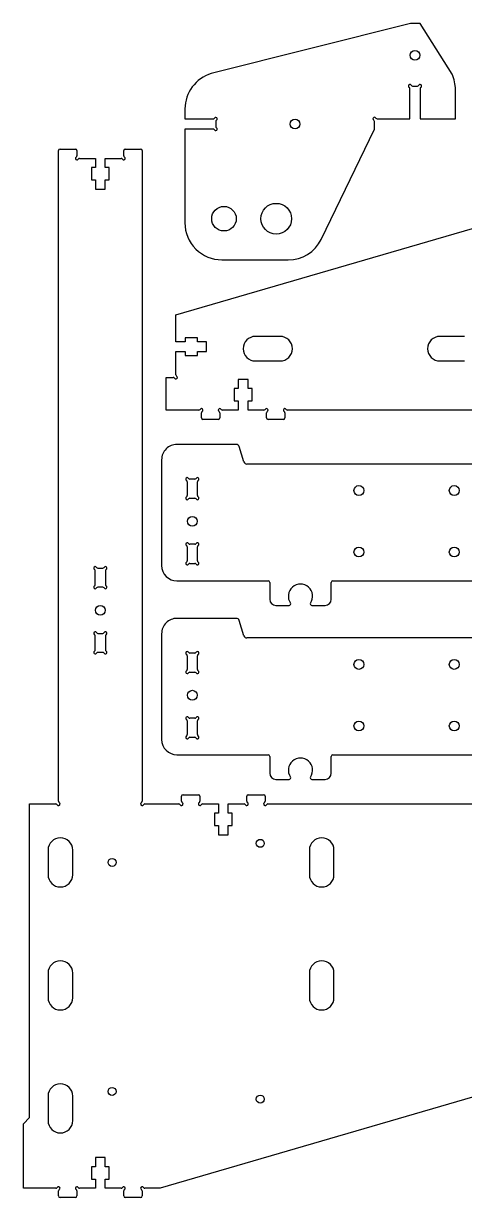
# Model space of a CAD drawing. Extents: x 0 to 1017, y 0 to 753.
# Drawn here: x 223 to 366.5, y 365.8 to 747.6 of the extents above; entities that cross this region are included whole.
import ezdxf

# ---------------------------------------------------------------- set-up
doc = ezdxf.new("R2010")
doc.units = 0
doc.header["$MEASUREMENT"] = 0
doc.layers.add('WHITE', color=7, linetype='CONTINUOUS')

msp = doc.modelspace()

# ---------------------------------------------------------------- linework, layer by layer
at = {"layer": 'WHITE', "linetype": 'Continuous'}
for p, q in [((272.57915, 652.87475), (595.02866, 746.87656)), ((348.91834, 747.64592), (284.10019, 731.33577)), ((352.0112, 747.64593), (348.91834, 747.64592)), ((362.40851, 731.18954), (352.0112, 747.64593)), ((348.71088, 716.646), (348.71099, 726.42883)), ((349.57723, 727.29465), (351.1451, 727.29427)), ((352.01091, 726.42803), (352.0108, 716.64596)), ((363.53543, 716.64321), (363.53588, 726.11142)), ((275.53582, 719.83824), (275.53578, 716.60184)), ((275.53578, 716.60184), (284.67012, 716.60173)), ((285.53594, 715.73549), (285.53556, 714.16762)), ((337.18459, 713.28892), (337.18522, 715.78022)), ((338.05146, 716.64604), (348.71088, 716.646)), ((352.0108, 716.64596), (363.53543, 716.64321)), ((275.53574, 713.30192), (275.53538, 682.77668)), ((284.66933, 713.30181), (275.53574, 713.30192)), ((319.8605, 677.37824), (337.18459, 713.28892)), ((234.92291, 706.78384), (239.9229, 706.78384)), ((256.12292, 706.78384), (261.12292, 706.78384)), ((234.42291, 494.64978), (234.42291, 706.28384)), ((240.4229, 706.28384), (240.4229, 704.64981)), ((241.28893, 703.78379), (246.42293, 703.78379)), ((246.42293, 703.78379), (246.42293, 700.78382)), ((249.62294, 700.78382), (249.62294, 703.78379)), ((249.62294, 703.78379), (254.7569, 703.78379)), ((255.62293, 704.64982), (255.62292, 706.28384)), ((261.62292, 706.28384), (261.62292, 494.64978)), ((246.42293, 700.78382), (245.14793, 700.78382)), ((245.14793, 700.78382), (245.14793, 696.78379)), ((250.89793, 700.78382), (249.62294, 700.78382)), ((250.89793, 696.78379), (250.89793, 700.78382)), ((245.14793, 696.78379), (246.42293, 696.78379)), ((246.42293, 696.78379), (246.42293, 693.78379)), ((249.62294, 693.78379), (249.62294, 696.78379)), ((249.62294, 696.78379), (250.89793, 696.78379)), ((246.42293, 693.78379), (249.62294, 693.78379)), ((287.53523, 670.77653), (309.14303, 670.77628)), ((272.57915, 644.12659), (272.57915, 652.87475)), ((279.57915, 645.40159), (275.57912, 645.40159)), ((275.57912, 645.40159), (275.57912, 644.12659)), ((279.57915, 644.12659), (279.57915, 645.40159)), ((306.47911, 645.87659), (298.47911, 645.87659)), ((366.47911, 645.87659), (358.47911, 645.87659)), ((275.57912, 644.12659), (272.57915, 644.12659)), ((282.57915, 644.12659), (279.57915, 644.12659)), ((282.57915, 640.92658), (282.57915, 644.12659)), ((272.57915, 633.39261), (272.57915, 640.92658)), ((272.57915, 640.92658), (275.57912, 640.92658)), ((275.57912, 640.92658), (275.57912, 639.65159)), ((275.57912, 639.65159), (279.57915, 639.65159)), ((279.57915, 639.65159), (279.57915, 640.92658)), ((279.57915, 640.92658), (282.57915, 640.92658)), ((298.47911, 637.87659), (306.47911, 637.87659)), ((358.47911, 637.87659), (366.47911, 637.87659)), ((269.47908, 621.87659), (269.47908, 632.52659)), ((269.47908, 632.52659), (271.71312, 632.52659)), ((296.0791, 631.87659), (292.87909, 631.87659)), ((292.87909, 631.87659), (292.87909, 628.87659)), ((296.0791, 628.87659), (296.0791, 631.87659)), ((292.87909, 628.87659), (291.60409, 628.87659)), ((291.60409, 628.87659), (291.60409, 624.87656)), ((297.35409, 628.87659), (296.0791, 628.87659)), ((297.35409, 624.87656), (297.35409, 628.87659)), ((291.60409, 624.87656), (292.87909, 624.87656)), ((292.87909, 624.87656), (292.87909, 621.87659)), ((296.0791, 621.87659), (296.0791, 624.87656)), ((296.0791, 624.87656), (297.35409, 624.87656)), ((280.01308, 621.87659), (269.47908, 621.87659)), ((280.87911, 619.37654), (280.87911, 621.01056)), ((286.3791, 618.87654), (281.37911, 618.87654)), ((286.8791, 621.01056), (286.8791, 619.37654)), ((292.87909, 621.87659), (287.74512, 621.87659)), ((301.21309, 621.87659), (296.0791, 621.87659)), ((302.07912, 619.37654), (302.07912, 621.01056)), ((307.57912, 618.87654), (302.57912, 618.87654)), ((308.07912, 621.01056), (308.07912, 619.37654)), ((440.01307, 621.87659), (308.94514, 621.87659)), ((292.21811, 610.73764), (272.95288, 610.73764)), ((294.73333, 605.05122), (293.17242, 610.03644)), ((267.95288, 605.73764), (267.95288, 571.35004)), ((500.56811, 604.35003), (295.68764, 604.35003)), ((276.30292, 598.57161), (276.30292, 594.10366)), ((278.73681, 599.43764), (277.16894, 599.43763)), ((279.60284, 594.10366), (279.60284, 598.57161)), ((277.16894, 593.23763), (278.73681, 593.23764)), ((276.30292, 577.37161), (276.30292, 572.90366)), ((278.73681, 578.23764), (277.16894, 578.23764)), ((279.60284, 572.90366), (279.60284, 577.37161)), ((246.37297, 565.14973), (246.37297, 569.61768)), ((247.23899, 570.48371), (248.80686, 570.48371)), ((249.67289, 569.61769), (249.67289, 565.14974)), ((277.16894, 572.03763), (278.73681, 572.03764)), ((272.95288, 566.35004), (302.62538, 566.35004)), ((303.12538, 565.85004), (303.12538, 560.35202)), ((323.12538, 560.35202), (323.12538, 565.85004)), ((323.62538, 566.35004), (472.63038, 566.35004)), ((248.80686, 564.28371), (247.239, 564.28371)), ((305.12538, 558.35202), (309.44153, 558.35202)), ((316.80923, 558.35202), (321.12538, 558.35202)), ((292.21811, 554.16358), (272.95288, 554.16358)), ((294.73333, 548.47717), (293.17242, 553.46238)), ((246.37297, 543.94973), (246.37297, 548.41768)), ((247.23899, 549.28371), (248.80686, 549.28371)), ((249.67289, 548.41769), (249.67289, 543.94974)), ((267.95288, 549.16358), (267.95288, 514.77598)), ((500.56811, 547.77597), (295.68764, 547.77597)), ((248.80686, 543.08371), (247.239, 543.08371)), ((278.73681, 542.86358), (277.16894, 542.86358)), ((276.30292, 541.99755), (276.30292, 537.5296)), ((279.60284, 537.5296), (279.60284, 541.99755)), ((277.16894, 536.66358), (278.73681, 536.66358)), ((276.30292, 520.79755), (276.30292, 516.32961)), ((278.73681, 521.66358), (277.16894, 521.66358)), ((279.60284, 516.3296), (279.60284, 520.79755)), ((277.16894, 515.46358), (278.73681, 515.46358)), ((272.95288, 509.77598), (302.62538, 509.77598)), ((303.12538, 509.27598), (303.12538, 503.77796)), ((323.12538, 503.77796), (323.12538, 509.27599)), ((323.62538, 509.77599), (472.63038, 509.77598)), ((305.12538, 501.77796), (309.44153, 501.77796)), ((316.80923, 501.77796), (321.12538, 501.77796)), ((274.92291, 496.78381), (279.9229, 496.78381)), ((296.12292, 496.78381), (301.12292, 496.78381)), ((225.02292, 391.78376), (225.02292, 493.78376)), ((225.02292, 493.78376), (233.55689, 493.78376)), ((262.48895, 493.78376), (273.55689, 493.78376)), ((274.42291, 494.64978), (274.42291, 496.28381)), ((280.4229, 496.28381), (280.4229, 494.64978)), ((281.28893, 493.78376), (286.42293, 493.78376)), ((286.42293, 493.78376), (286.42293, 490.78379)), ((289.62294, 490.78379), (289.62294, 493.78376)), ((289.62294, 493.78376), (294.7569, 493.78376)), ((295.62293, 494.64978), (295.62292, 496.28381)), ((301.62292, 496.28381), (301.62292, 494.64978)), ((302.48895, 493.78376), (393.55689, 493.78376)), ((286.42293, 490.78379), (285.14793, 490.78379)), ((285.14793, 490.78379), (285.14793, 486.78376)), ((290.89793, 490.78379), (289.62294, 490.78379)), ((290.89793, 486.78376), (290.89793, 490.78379)), ((285.14793, 486.78376), (286.42293, 486.78376)), ((286.42293, 486.78376), (286.42293, 483.78376)), ((289.62294, 483.78376), (289.62294, 486.78376)), ((289.62294, 486.78376), (290.89793, 486.78376)), ((286.42293, 483.78376), (289.62294, 483.78376)), ((231.02292, 478.78376), (231.02292, 470.78376)), ((239.02292, 470.78376), (239.02292, 478.78376)), ((316.02292, 478.78376), (316.02292, 470.78376)), ((324.02292, 470.78376), (324.02292, 478.78376)), ((589.92288, 462.7856), (267.47337, 368.78379)), ((231.02292, 438.78376), (231.02292, 430.78376)), ((239.02292, 430.78376), (239.02292, 438.78376)), ((316.02292, 438.78376), (316.02292, 430.78376)), ((324.02292, 430.78376), (324.02292, 438.78376)), ((231.02292, 398.78376), (231.02292, 390.78376)), ((239.02292, 390.78376), (239.02292, 398.78376)), ((223.02292, 389.78376), (225.02292, 391.78376)), ((223.02292, 368.78379), (223.02292, 389.78376)), ((249.62294, 378.78379), (246.42293, 378.78379)), ((246.42293, 378.78379), (246.42293, 375.78379)), ((249.62294, 375.78379), (249.62294, 378.78379)), ((246.42293, 375.78379), (245.14793, 375.78379)), ((245.14793, 375.78379), (245.14793, 371.78376)), ((250.89793, 375.78379), (249.62294, 375.78379)), ((250.89793, 371.78376), (250.89793, 375.78379)), ((245.14793, 371.78376), (246.42293, 371.78376)), ((246.42293, 371.78376), (246.42293, 368.78379)), ((249.62294, 368.78379), (249.62294, 371.78376)), ((249.62294, 371.78376), (250.89793, 371.78376)), ((233.55689, 368.78379), (223.02292, 368.78379)), ((234.42291, 366.28373), (234.42291, 367.91776)), ((240.4229, 367.91776), (240.4229, 366.28373)), ((246.42293, 368.78379), (241.28893, 368.78379)), ((254.7569, 368.78379), (249.62294, 368.78379)), ((255.62292, 366.28373), (255.62293, 367.91776)), ((261.62292, 367.91776), (261.62292, 366.28373)), ((267.47337, 368.78379), (262.48895, 368.78379)), ((239.9229, 365.78373), (234.92291, 365.78373)), ((261.12292, 365.78373), (256.12292, 365.78373))]:
    msp.add_line(p, q, dxfattribs=at)
for centre, radius in [((350.36068, 737.29598), 1.6), ((311.36075, 714.95125), 1.6), ((288.23577, 684.15093), 4), ((305.23577, 684.14682), 5), ((332.12788, 595.73764), 1.6), ((363.12788, 595.73764), 1.6), ((277.95288, 585.73764), 1.6), ((332.12788, 575.73764), 1.6), ((363.12788, 575.73764), 1.6), ((248.02293, 556.78371), 1.6), ((332.12788, 539.16358), 1.6), ((363.12788, 539.16358), 1.6), ((277.95288, 529.16358), 1.6), ((332.12788, 519.16358), 1.6), ((363.12788, 519.16358), 1.6), ((300.05698, 480.98376), 1.3), ((251.85998, 474.78376), 1.3), ((251.84117, 400.28376), 1.3), ((300.03817, 397.78376), 1.3)]:
    msp.add_circle(centre, radius, dxfattribs=at)
for centre, radius, start, end in [((287.53581, 719.8381), 12, 106.6366831, 179.9993191), ((351.53588, 726.11157), 12, 359.9993181, 25.0345621), ((348.7112, 727.29485), 0.5, 29.9862301, 239.9860321), ((348.21099, 726.42895), 0.5, 359.9862301, 59.9860321), ((349.57735, 727.79465), 0.5, 209.9862301, 269.9862301), ((351.14522, 727.79427), 0.5, 269.9862301, 329.9860321), ((352.01112, 727.29406), 0.5, 299.9862301, 149.9860321), ((352.51091, 726.42791), 0.5, 119.9862301, 179.9862301), ((284.67024, 717.10173), 0.5, 269.9862301, 329.9860321), ((285.53614, 716.60152), 0.5, 299.9862301, 149.9860321), ((286.03556, 714.1675), 0.5, 179.9862301, 239.9860311), ((286.03594, 715.73537), 0.5, 119.9862301, 179.9862301), ((337.18543, 716.64625), 0.5, 29.9862301, 239.9860321), ((336.68522, 715.78034), 0.5, 359.9862301, 59.9860321), ((338.05158, 717.14604), 0.5, 209.9862301, 269.9862301), ((284.66921, 712.80181), 0.5, 29.9862301, 89.9862301), ((285.53535, 713.3016), 0.5, 209.9862301, 59.9860321), ((234.92291, 706.28384), 0.5, 90, 180), ((239.9229, 706.28384), 0.5, 0, 90), ((256.12292, 706.28384), 0.5, 90, 180), ((261.12292, 706.28384), 0.5, 0, 90), ((240.42291, 703.78379), 0.5, 120.000199, 330), ((239.9229, 704.64981), 0.5, 300.000198, 0), ((241.28893, 703.28379), 0.5, 90, 150), ((254.7569, 703.28379), 0.5, 30.000198, 90), ((255.62293, 703.78379), 0.5, 210.000198, 60), ((256.12293, 704.64982), 0.5, 180, 240), ((287.53537, 682.77653), 11.99999, 179.9993131, 269.9993271), ((309.14317, 682.77628), 12, 269.9993171, 333.2668131), ((298.47911, 641.87659), 4, 90.000001, 269.999999), ((306.47911, 641.87659), 4, 270.000005, 89.999995), ((358.47911, 641.87659), 4, 90.000001, 269.999999), ((271.71312, 632.02659), 0.5, 30, 90), ((272.57915, 632.52659), 0.5, 210, 59.999801), ((273.07915, 633.39261), 0.5, 180, 239.999802), ((280.01308, 622.37659), 0.5, 270, 330), ((280.8791, 621.87659), 0.5, 300.000198, 150), ((281.37911, 621.01056), 0.5, 120.000198, 180), ((281.37911, 619.37654), 0.5, 180, 270), ((286.8791, 621.87659), 0.5, 30.000198, 240), ((286.3791, 619.37654), 0.5, 270, 0), ((286.3791, 621.01056), 0.5, 0, 60), ((287.74512, 622.37659), 0.5, 210.000198, 270), ((301.21309, 622.37659), 0.5, 270, 330), ((302.07912, 621.87659), 0.5, 300.000198, 150), ((302.57912, 621.01056), 0.5, 120.000198, 180), ((302.57912, 619.37654), 0.5, 180, 270), ((308.07912, 621.87659), 0.5, 30.000198, 240), ((307.57912, 619.37654), 0.5, 270, 0), ((307.57912, 621.01056), 0.5, 0, 60), ((308.94514, 622.37659), 0.5, 210.000198, 270), ((272.95288, 605.73764), 5, 89.999973, 180), ((292.21811, 609.73764), 1, 17.385692, 90), ((295.68764, 605.35003), 1, 197.385692, 270), ((276.30292, 599.43763), 0.5, 30, 239.999802), ((277.16894, 599.93763), 0.5, 210, 270), ((278.73681, 599.93764), 0.5, 270, 329.999801), ((279.60284, 599.43763), 0.5, 300, 149.999802), ((275.80292, 598.57161), 0.5, 0, 59.999802), ((280.10284, 598.57161), 0.5, 120, 180), ((276.30292, 593.23764), 0.5, 120, 329.999802), ((275.80292, 594.10366), 0.5, 300, 0), ((277.16894, 592.73763), 0.5, 90, 149.999802), ((278.73681, 592.73764), 0.5, 30, 90), ((279.60283, 593.23764), 0.5, 210, 59.999802), ((280.10284, 594.10366), 0.5, 180, 239.999802), ((276.30292, 578.23764), 0.5, 30, 239.999802), ((275.80292, 577.37161), 0.5, 0, 59.999802), ((277.16894, 578.73764), 0.5, 210, 270), ((278.73681, 578.73764), 0.5, 270, 329.999801), ((279.60284, 578.23764), 0.5, 300, 149.999802), ((280.10284, 577.37161), 0.5, 120, 180), ((275.80292, 572.90366), 0.5, 300, 0), ((280.10284, 572.90366), 0.5, 180, 239.999801), ((246.37297, 570.48371), 0.5, 30.000198, 240), ((245.87297, 569.61768), 0.5, 0, 60), ((247.23899, 570.98371), 0.5, 210.000198, 270), ((248.80686, 570.98371), 0.5, 270, 330), ((249.67289, 570.48371), 0.5, 300.000198, 150), ((250.17289, 569.61769), 0.5, 120.000198, 180), ((272.95288, 571.35004), 5, 180, 270), ((276.30292, 572.03764), 0.5, 120, 329.999802), ((277.16894, 571.53763), 0.5, 90, 149.999802), ((278.73681, 571.53764), 0.5, 30, 90), ((279.60283, 572.03764), 0.5, 210, 59.999802), ((302.62538, 565.85004), 0.5, 0, 90), ((313.12538, 561.34837), 3.95, 325.8765571, 214.1234429), ((323.62538, 565.85004), 0.5, 90, 180), ((246.37297, 564.28371), 0.5, 120.000198, 330), ((245.87297, 565.14973), 0.5, 300.000198, 0), ((247.239, 563.78371), 0.5, 90, 150), ((248.80686, 563.78371), 0.5, 30.000198, 90), ((249.67289, 564.28371), 0.5, 210.000198, 60), ((250.17289, 565.14974), 0.5, 180, 240), ((305.12538, 560.35202), 2, 180, 270), ((309.44153, 558.85202), 0.5, 270, 34.1234429), ((316.80923, 558.85202), 0.5, 145.8765571, 270), ((321.12538, 560.35202), 2, 270, 0), ((272.95288, 549.16358), 5, 89.999973, 180), ((292.21811, 553.16358), 1, 17.385692, 90), ((246.37297, 549.28371), 0.5, 30.000198, 240), ((245.87297, 548.41768), 0.5, 0, 60), ((247.23899, 549.78371), 0.5, 210.000198, 270), ((248.80686, 549.78371), 0.5, 270, 330), ((249.67289, 549.28371), 0.5, 300.000198, 150), ((250.17289, 548.41769), 0.5, 120.000199, 180), ((295.68764, 548.77597), 1, 197.385692, 270), ((246.37297, 543.08371), 0.5, 120.000198, 330), ((245.87297, 543.94973), 0.5, 300.000198, 0), ((247.239, 542.58371), 0.5, 90, 150), ((248.80686, 542.58371), 0.5, 30.000198, 90), ((249.67289, 543.08371), 0.5, 210.000198, 60), ((250.17289, 543.94974), 0.5, 180, 240), ((276.30292, 542.86358), 0.5, 30, 239.999802), ((275.80292, 541.99755), 0.5, 0, 59.999802), ((277.16894, 543.36358), 0.5, 210, 270), ((278.73681, 543.36358), 0.5, 270, 329.999801), ((279.60284, 542.86358), 0.5, 300, 149.999802), ((280.10284, 541.99755), 0.5, 120, 180), ((276.30292, 536.66358), 0.5, 120, 329.999802), ((275.80292, 537.5296), 0.5, 300, 0), ((277.16894, 536.16358), 0.5, 90, 149.999802), ((278.73681, 536.16358), 0.5, 30, 90), ((279.60283, 536.66358), 0.5, 210, 59.999802), ((280.10284, 537.5296), 0.5, 180, 239.999802), ((276.30292, 521.66358), 0.5, 30, 239.999802), ((275.80292, 520.79755), 0.5, 0, 59.999802), ((277.16894, 522.16358), 0.5, 210, 270), ((278.73681, 522.16358), 0.5, 270, 329.999801), ((279.60284, 521.66358), 0.5, 300, 149.999802), ((280.10284, 520.79755), 0.5, 120, 180), ((276.30292, 515.46358), 0.5, 120, 329.999802), ((275.80292, 516.32961), 0.5, 300, 0), ((279.60283, 515.46358), 0.5, 210, 59.999802), ((280.10284, 516.3296), 0.5, 180, 239.999801), ((272.95288, 514.77598), 5, 180, 270), ((277.16894, 514.96358), 0.5, 90, 149.999802), ((278.73681, 514.96358), 0.5, 30, 90), ((302.62538, 509.27598), 0.5, 0, 90), ((313.12538, 504.77431), 3.95, 325.8765571, 214.1234429), ((323.62538, 509.27599), 0.5, 90, 180), ((305.12538, 503.77796), 2, 180, 270), ((309.44153, 502.27796), 0.5, 270, 34.1234429), ((316.80923, 502.27796), 0.5, 145.8765571, 270), ((321.12538, 503.77796), 2, 270, 0), ((274.92291, 496.28381), 0.5, 90, 180), ((279.9229, 496.28381), 0.5, 0, 90), ((296.12292, 496.28381), 0.5, 90, 180), ((301.12292, 496.28381), 0.5, 0, 90), ((233.55689, 493.28376), 0.5, 30.000198, 90), ((234.42291, 493.78376), 0.5, 210.000198, 60), ((234.92291, 494.64978), 0.5, 180, 240), ((261.62292, 493.78376), 0.5, 120.000198, 330), ((261.12292, 494.64978), 0.5, 300.000198, 0), ((262.48895, 493.28376), 0.5, 90, 150), ((273.55689, 493.28376), 0.5, 30.000198, 90), ((274.42291, 493.78376), 0.5, 210.000198, 60), ((274.92291, 494.64978), 0.5, 180, 240), ((280.42291, 493.78376), 0.5, 120.000198, 330), ((279.9229, 494.64978), 0.5, 300.000198, 0), ((281.28893, 493.28376), 0.5, 90, 150), ((294.7569, 493.28376), 0.5, 30.000198, 90), ((295.62293, 493.78376), 0.5, 210.000198, 60), ((296.12293, 494.64978), 0.5, 180, 240), ((301.62292, 493.78376), 0.5, 120.000198, 330), ((301.12292, 494.64978), 0.5, 300.000198, 0), ((302.48895, 493.28376), 0.5, 90, 150), ((235.02292, 478.78376), 4, 0.000005, 179.999995), ((320.02292, 478.78376), 4, 0.000005, 179.999995), ((235.02292, 470.78376), 4, 180.000001, 359.999999), ((320.02292, 470.78376), 4, 180.000001, 359.999999), ((235.02292, 438.78376), 4, 0.000005, 179.999995), ((320.02292, 438.78376), 4, 0.000005, 179.999995), ((235.02292, 430.78376), 4, 180.000001, 359.999999), ((320.02292, 430.78376), 4, 180.000001, 359.999999), ((235.02292, 398.78376), 4, 0.000005, 179.999995), ((235.02292, 390.78376), 4, 180.000001, 359.999999), ((233.55689, 369.28379), 0.5, 269.999997, 329.999802), ((234.42291, 368.78379), 0.5, 300, 149.999802), ((234.92291, 367.91776), 0.5, 120, 180), ((240.42291, 368.78379), 0.5, 30, 239.999802), ((239.9229, 367.91776), 0.5, 0, 59.999802), ((241.28893, 369.28379), 0.5, 210, 270), ((254.7569, 369.28379), 0.5, 270, 329.999802), ((255.62293, 368.78379), 0.5, 300, 149.999802), ((256.12293, 367.91776), 0.5, 120, 180), ((261.62292, 368.78379), 0.5, 30, 239.999802), ((261.12292, 367.91776), 0.5, 0, 59.999802), ((262.48895, 369.28379), 0.5, 210, 270), ((234.92291, 366.28373), 0.5, 180, 270), ((239.9229, 366.28373), 0.5, 270, 0), ((256.12292, 366.28373), 0.5, 180, 270), ((261.12292, 366.28373), 0.5, 270, 0)]:
    msp.add_arc(centre, radius, start, end, dxfattribs=at)

doc.saveas('drawing.dxf')
